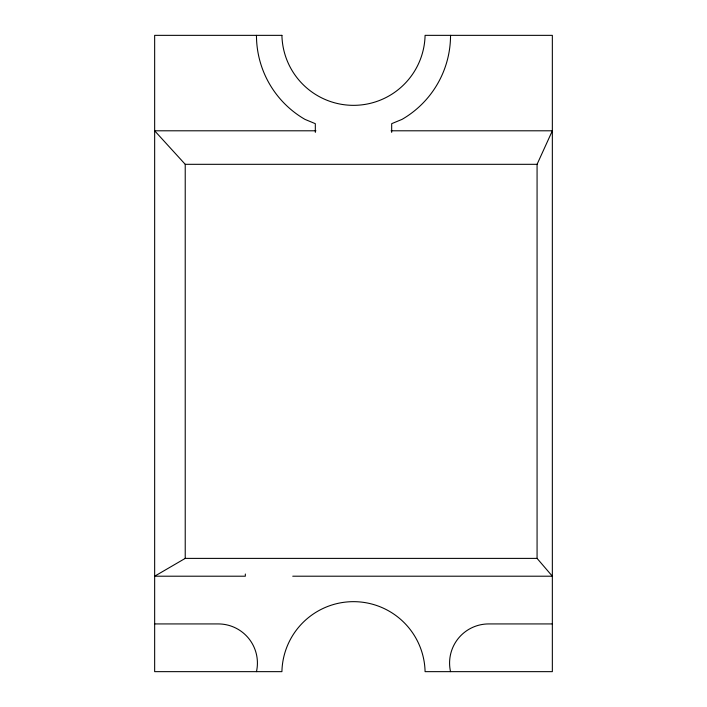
<?xml version="1.0" encoding="UTF-8"?>
<svg xmlns="http://www.w3.org/2000/svg" width="707" height="707" viewBox="0 0 707 707"><rect width="100%" height="100%" fill="white"/><g stroke="black" fill="none" stroke-linecap="round" stroke-linejoin="round"><path stroke-width="1.06" d="M292.742 576.205L552.344 576.205L537.073 558.389L537.073 164.316L552.344 130.795L391.059 130.795M537.073 558.389L185.225 558.389L154.656 576.205L245.329 576.205L245.329 574.013M315.941 130.795L154.656 130.795L185.225 164.316L185.225 558.389M185.225 164.316L537.073 164.316M154.656 623.928L218.286 623.928A39.132 39.132 0 0 1 256.464 671.65M552.344 623.928L488.714 623.928A39.132 39.132 0 0 0 450.536 671.65M391.678 132.386L391.678 123.672L402.018 119.386A97.036 97.036 0 0 0 450.536 35.35M315.322 132.386L315.322 123.672L304.982 119.386A97.036 97.036 0 0 1 256.464 35.35M281.916 35.35L154.656 35.35L154.656 671.65L281.916 671.65A71.601 71.601 0 0 1 353.5 601.657A71.601 71.601 0 0 1 425.084 671.65L552.344 671.65L552.344 35.35L425.084 35.35A71.601 71.601 0 0 1 353.5 105.343A71.601 71.601 0 0 1 281.916 35.35"/></g></svg>
